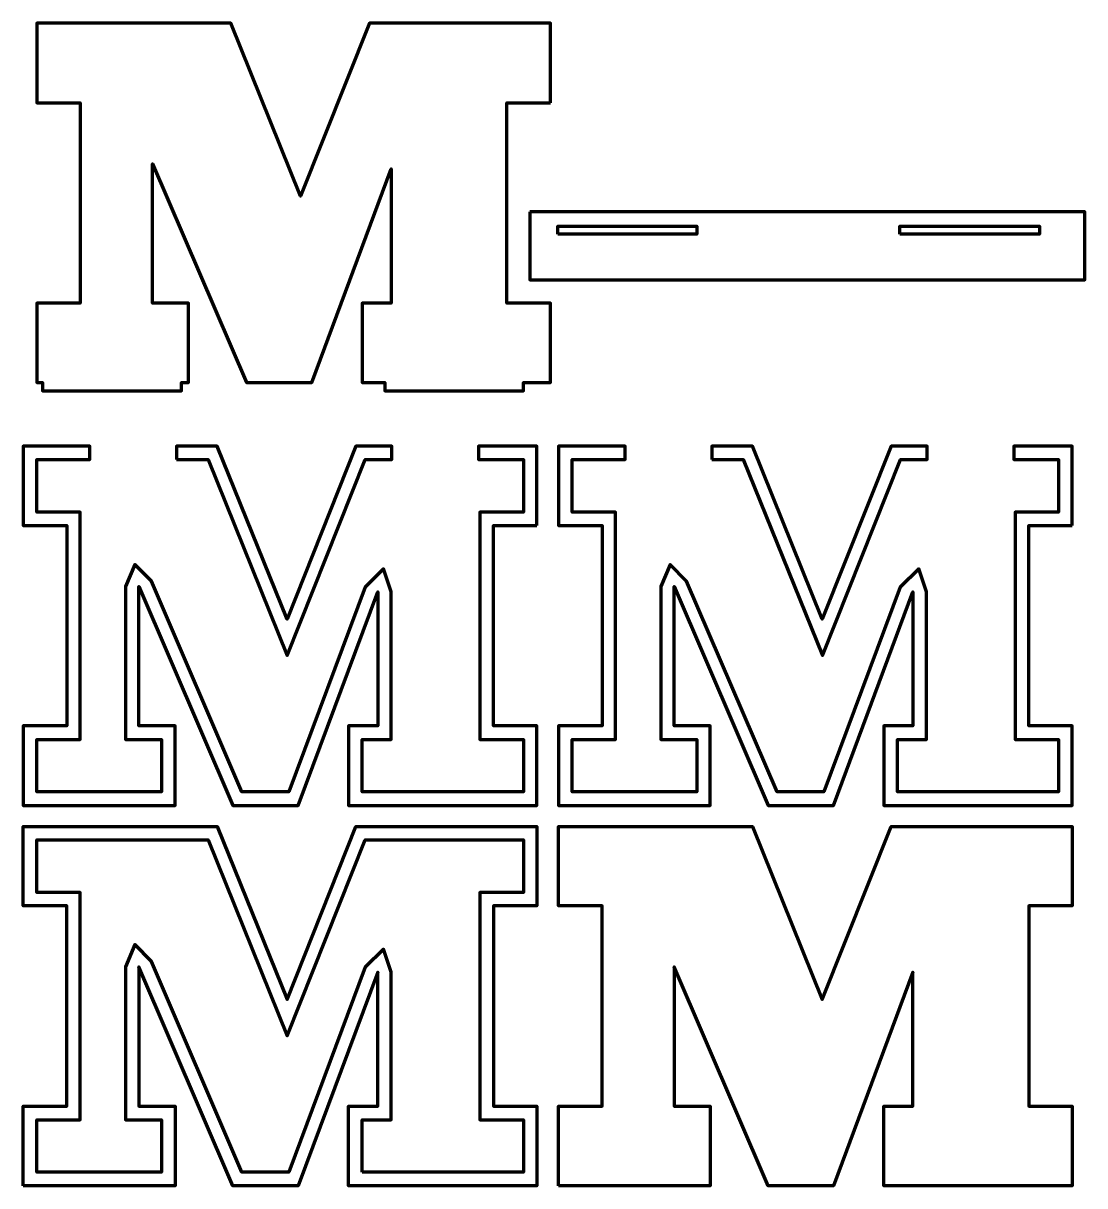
# Model space of a CAD drawing. Header units: inches. Extents: x 0.6 to 28.1, y 0.6 to 30.6.
import ezdxf

# ---------------------------------------------------------------- set-up
doc = ezdxf.new("R2010")
doc.units = ezdxf.units.IN
doc.header["$MEASUREMENT"] = 0
doc.layers.add('Layer 1', color=7, linetype='Continuous')

# ---------------------------------------------------------------- blocks, each defined once
blk = doc.blocks.new('block 2')
at = {"layer": 'Layer 1', "color": 7, "lineweight": 70, "true_color": 0xffffff}
for points in [[(0.632, 0.564), (0.632, 2.621), (1.756, 2.621), (1.756, 7.799), (0.632, 7.799), (0.632, 9.856), (5.643, 9.856), (7.449, 5.383), (9.23, 9.856), (13.906, 9.856), (13.906, 7.799), (12.782, 7.799), (12.782, 2.621), (13.906, 2.621), (13.906, 0.564), (9.039, 0.564), (9.039, 2.621), (9.792, 2.621), (9.792, 6.089), (7.736, 0.564), (6.049, 0.564), (3.622, 6.22), (3.622, 2.621), (4.555, 2.621), (4.555, 0.564), (0.632, 0.564)], [(9.389, 0.914), (9.389, 2.271), (10.142, 2.271), (10.142, 6.089), (9.941, 6.683), (9.464, 6.211), (7.492, 0.914), (6.28, 0.914), (3.943, 6.358), (3.515, 6.797), (3.272, 6.22), (3.272, 2.271), (4.205, 2.271), (4.205, 0.914), (0.982, 0.914), (0.982, 2.271), (2.106, 2.271), (2.106, 8.149), (0.982, 8.149), (0.982, 9.506), (5.407, 9.506), (7.451, 4.443), (9.468, 9.506), (13.556, 9.506), (13.556, 8.149), (12.432, 8.149), (12.432, 2.271), (13.556, 2.271), (13.556, 0.914), (9.389, 0.914)]]:
    blk.add_lwpolyline(points, dxfattribs=at)
blk = doc.blocks.new('block 3')
at = {"layer": 'Layer 1', "color": 6, "lineweight": 70, "true_color": 0xff0bff}
blk.add_lwpolyline([(14.465, 0.564), (14.465, 2.621), (15.589, 2.621), (15.589, 7.799), (14.465, 7.799), (14.465, 9.856), (19.476, 9.856), (21.281, 5.383), (23.063, 9.856), (27.739, 9.856), (27.739, 7.799), (26.615, 7.799), (26.615, 2.621), (27.739, 2.621), (27.739, 0.564), (22.872, 0.564), (22.872, 2.621), (23.625, 2.621), (23.625, 6.089), (21.568, 0.564), (19.882, 0.564), (17.455, 6.22), (17.455, 2.621), (18.387, 2.621), (18.387, 0.564), (14.465, 0.564)], dxfattribs=at)
blk = doc.blocks.new('block 4')
at = {"layer": 'Layer 1', "color": 7, "lineweight": 70, "true_color": 0xffffff}
for points in [[(13.906, 17.632), (13.906, 19.689), (12.396, 19.689), (12.396, 19.339), (13.556, 19.339), (13.556, 17.982), (12.432, 17.982), (12.432, 12.104), (13.556, 12.104), (13.556, 10.747), (9.389, 10.747), (9.389, 12.104), (10.142, 12.104), (10.142, 15.922), (9.941, 16.516), (9.464, 16.044), (7.492, 10.747), (6.28, 10.747), (3.943, 16.191), (3.515, 16.63), (3.272, 16.053), (3.272, 12.104), (4.205, 12.104), (4.205, 10.747), (0.982, 10.747), (0.982, 12.104), (2.106, 12.104), (2.106, 17.982), (0.982, 17.982), (0.982, 19.339), (2.353, 19.339), (2.353, 19.689), (0.632, 19.689), (0.632, 17.632), (1.756, 17.632), (1.756, 12.454), (0.632, 12.454), (0.632, 10.397), (4.555, 10.397), (4.555, 12.454), (3.622, 12.454), (3.622, 16.053), (6.049, 10.397), (7.736, 10.397), (9.792, 15.922), (9.792, 12.454), (9.039, 12.454), (9.039, 10.397), (13.906, 10.397), (13.906, 12.454), (12.782, 12.454), (12.782, 17.632), (13.906, 17.632)], [(4.591, 19.339), (5.407, 19.339), (7.451, 14.276), (9.468, 19.339), (10.157, 19.339), (10.157, 19.689), (9.23, 19.689), (7.449, 15.216), (5.643, 19.689), (4.591, 19.689), (4.591, 19.339)]]:
    blk.add_lwpolyline(points, dxfattribs=at)
blk = doc.blocks.new('block 5')
at = {"layer": 'Layer 1', "color": 7, "lineweight": 70, "true_color": 0xffffff}
for points in [[(27.739, 17.632), (27.739, 19.689), (26.228, 19.689), (26.228, 19.339), (27.389, 19.339), (27.389, 17.982), (26.265, 17.982), (26.265, 12.104), (27.389, 12.104), (27.389, 10.747), (23.222, 10.747), (23.222, 12.104), (23.975, 12.104), (23.975, 15.922), (23.773, 16.516), (23.297, 16.044), (21.325, 10.747), (20.113, 10.747), (17.776, 16.191), (17.348, 16.63), (17.105, 16.053), (17.105, 12.104), (18.037, 12.104), (18.037, 10.747), (14.815, 10.747), (14.815, 12.104), (15.939, 12.104), (15.939, 17.982), (14.815, 17.982), (14.815, 19.339), (16.186, 19.339), (16.186, 19.689), (14.465, 19.689), (14.465, 17.632), (15.589, 17.632), (15.589, 12.454), (14.465, 12.454), (14.465, 10.397), (18.387, 10.397), (18.387, 12.454), (17.455, 12.454), (17.455, 16.053), (19.882, 10.397), (21.568, 10.397), (23.625, 15.922), (23.625, 12.454), (22.872, 12.454), (22.872, 10.397), (27.739, 10.397), (27.739, 12.454), (26.615, 12.454), (26.615, 17.632), (27.739, 17.632)], [(18.424, 19.339), (19.24, 19.339), (21.284, 14.276), (23.301, 19.339), (23.99, 19.339), (23.99, 19.689), (23.063, 19.689), (21.281, 15.216), (19.476, 19.689), (18.424, 19.689), (18.424, 19.339)]]:
    blk.add_lwpolyline(points, dxfattribs=at)

msp = doc.modelspace()

# ---------------------------------------------------------------- linework, layer by layer
at = {"layer": 'Layer 1', "color": 7, "lineweight": 70, "true_color": 0xffffff}
msp.add_lwpolyline([(14.256, 28.563), (14.256, 30.619), (9.58, 30.619), (7.799, 26.147), (5.993, 30.619), (0.982, 30.619), (0.982, 28.563), (2.106, 28.563), (2.106, 23.384), (0.982, 23.384), (0.982, 21.328), (1.132, 21.328), (1.132, 21.112), (4.718, 21.112), (4.718, 21.328), (4.905, 21.328), (4.905, 23.384), (3.972, 23.384), (3.972, 26.984), (6.399, 21.328), (8.086, 21.328), (10.142, 26.852), (10.142, 23.384), (9.389, 23.384), (9.389, 21.328), (9.974, 21.328), (9.974, 21.112), (13.56, 21.112), (13.56, 21.328), (14.256, 21.328), (14.256, 23.384), (13.132, 23.384), (13.132, 28.563), (14.256, 28.563)], dxfattribs=at)
at = {"layer": 'Layer 1', "color": 7, "lineweight": 80, "true_color": 0xffffff}
for points in [[(13.726, 25.743), (13.726, 23.986), (28.064, 23.986), (28.064, 25.743), (13.726, 25.743)], [(14.448, 25.166), (14.448, 25.376), (18.041, 25.376), (18.041, 25.166), (14.448, 25.166)], [(23.286, 25.166), (23.286, 25.376), (26.893, 25.376), (26.893, 25.166), (23.286, 25.166)]]:
    msp.add_lwpolyline(points, dxfattribs=at)

# ---------------------------------------------------------------- block references
at = {"layer": 'Layer 1'}
for name in ['block 4', 'block 5', 'block 2', 'block 3']:
    msp.add_blockref(name, (0, 0), dxfattribs=at)

doc.saveas('drawing.dxf')
